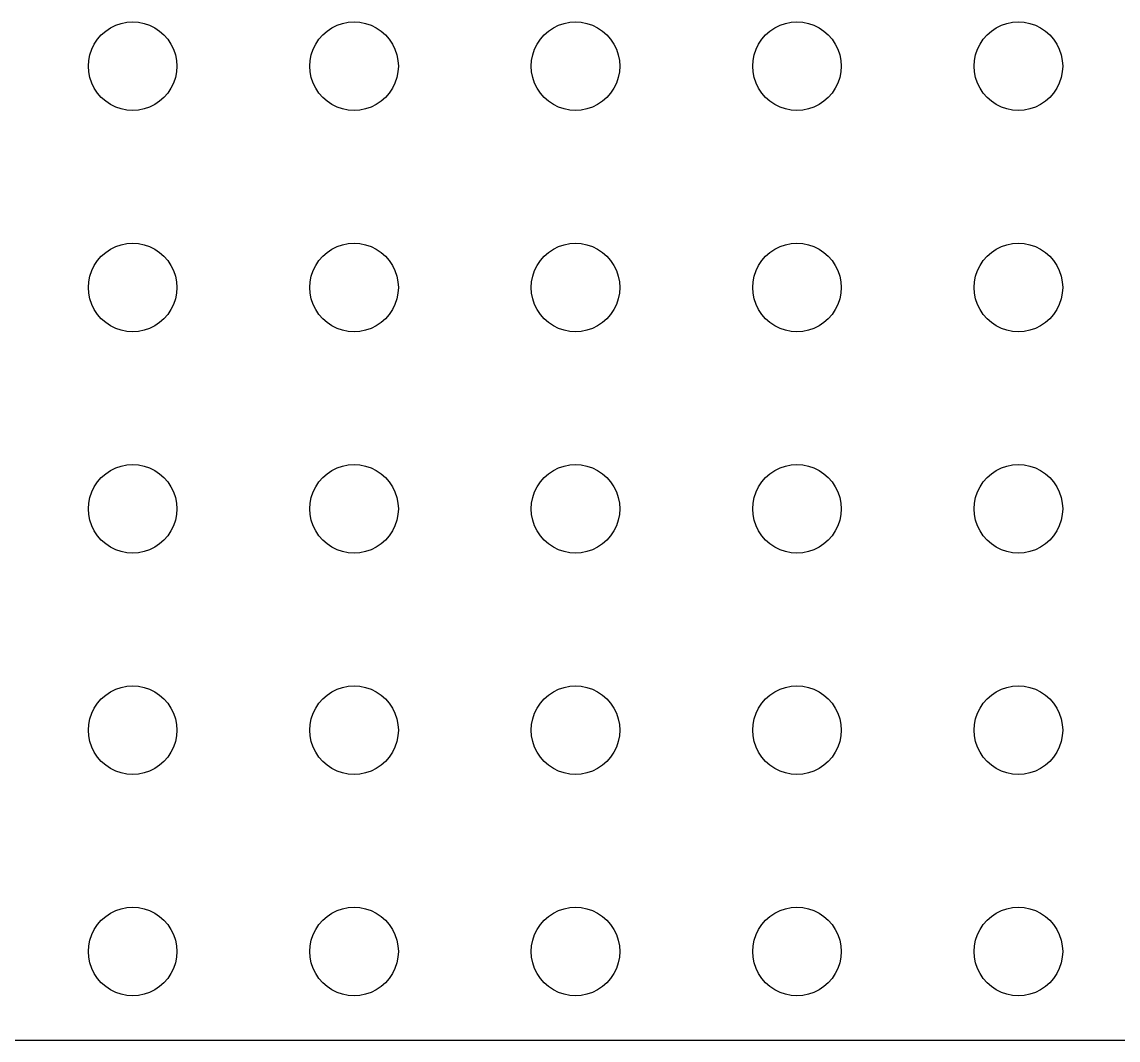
# Model space of a CAD drawing. Header units: metres. Extents: x -149 to 149, y -149 to 149.
# Drawn here: x 0 to 74.3, y -148.5 to -79.5 of the extents above; entities that cross this region are included whole.
import ezdxf

# ---------------------------------------------------------------- set-up
doc = ezdxf.new("R2010")
doc.units = ezdxf.units.M

msp = doc.modelspace()

# ---------------------------------------------------------------- linework, layer by layer
for p, q in [((5.37868, -80.3787), (5.67371, -80.1199)), ((5.67371, -80.1199), (6, -79.9019)), ((6, -79.9019), (6.35194, -79.7284)), ((6.35194, -79.7284), (6.72354, -79.6022)), ((6.72354, -79.6022), (7.10841, -79.5257)), ((7.10841, -79.5257), (7.5, -79.5)), ((7.5, -79.5), (7.89157, -79.5257)), ((7.89157, -79.5257), (8.27644, -79.6022)), ((8.27644, -79.6022), (8.64804, -79.7284)), ((8.64804, -79.7284), (9, -79.9019)), ((9, -79.9019), (9.32628, -80.1199)), ((9.32628, -80.1199), (9.62131, -80.3787)), ((20.3787, -80.3787), (20.6737, -80.1199)), ((20.6737, -80.1199), (21, -79.9019)), ((21, -79.9019), (21.3519, -79.7284)), ((21.3519, -79.7284), (21.7235, -79.6022)), ((21.7235, -79.6022), (22.1084, -79.5257)), ((22.1084, -79.5257), (22.5, -79.5)), ((22.5, -79.5), (22.8916, -79.5257)), ((22.8916, -79.5257), (23.2764, -79.6022)), ((23.2764, -79.6022), (23.648, -79.7284)), ((23.648, -79.7284), (24, -79.9019)), ((24, -79.9019), (24.3263, -80.1199)), ((24.3263, -80.1199), (24.6213, -80.3787)), ((35.3787, -80.3787), (35.6737, -80.1199)), ((35.6737, -80.1199), (36, -79.9019)), ((36, -79.9019), (36.3519, -79.7284)), ((36.3519, -79.7284), (36.7235, -79.6022)), ((36.7235, -79.6022), (37.1084, -79.5257)), ((37.1084, -79.5257), (37.5, -79.5)), ((37.5, -79.5), (37.8916, -79.5257)), ((37.8916, -79.5257), (38.2765, -79.6022)), ((38.2765, -79.6022), (38.648, -79.7284)), ((38.648, -79.7284), (39, -79.9019)), ((39, -79.9019), (39.3263, -80.1199)), ((39.3263, -80.1199), (39.6213, -80.3787)), ((50.3787, -80.3787), (50.6737, -80.1199)), ((50.6737, -80.1199), (51, -79.9019)), ((51, -79.9019), (51.3519, -79.7284)), ((51.3519, -79.7284), (51.7235, -79.6022)), ((51.7235, -79.6022), (52.1084, -79.5257)), ((52.1084, -79.5257), (52.5, -79.5)), ((52.5, -79.5), (52.8916, -79.5257)), ((52.8916, -79.5257), (53.2765, -79.6022)), ((53.2765, -79.6022), (53.648, -79.7284)), ((53.648, -79.7284), (54, -79.9019)), ((54, -79.9019), (54.3263, -80.1199)), ((54.3263, -80.1199), (54.6213, -80.3787)), ((65.3787, -80.3787), (65.6737, -80.1199)), ((65.6737, -80.1199), (66, -79.9019)), ((66, -79.9019), (66.3519, -79.7284)), ((66.3519, -79.7284), (66.7235, -79.6022)), ((66.7235, -79.6022), (67.1084, -79.5257)), ((67.1084, -79.5257), (67.5, -79.5)), ((67.5, -79.5), (67.8916, -79.5257)), ((67.8916, -79.5257), (68.2765, -79.6022)), ((68.2765, -79.6022), (68.648, -79.7284)), ((68.648, -79.7284), (69, -79.9019)), ((69, -79.9019), (69.3263, -80.1199)), ((69.3263, -80.1199), (69.6213, -80.3787)), ((4.90192, -81), (5.11993, -80.6737)), ((5.11993, -80.6737), (5.37868, -80.3787)), ((9.62131, -80.3787), (9.88005, -80.6737)), ((9.88005, -80.6737), (10.0981, -81)), ((19.9019, -81), (20.1199, -80.6737)), ((20.1199, -80.6737), (20.3787, -80.3787)), ((24.6213, -80.3787), (24.8801, -80.6737)), ((24.8801, -80.6737), (25.0981, -81)), ((34.9019, -81), (35.1199, -80.6737)), ((35.1199, -80.6737), (35.3787, -80.3787)), ((39.6213, -80.3787), (39.8801, -80.6737)), ((39.8801, -80.6737), (40.0981, -81)), ((49.9019, -81), (50.1199, -80.6737)), ((50.1199, -80.6737), (50.3787, -80.3787)), ((54.6213, -80.3787), (54.8801, -80.6737)), ((54.8801, -80.6737), (55.0981, -81)), ((64.9019, -81), (65.1199, -80.6737)), ((65.1199, -80.6737), (65.3787, -80.3787)), ((69.6213, -80.3787), (69.8801, -80.6737)), ((69.8801, -80.6737), (70.0981, -81)), ((4.60222, -81.7235), (4.72835, -81.3519)), ((4.72835, -81.3519), (4.90192, -81)), ((10.0981, -81), (10.2716, -81.3519)), ((10.2716, -81.3519), (10.3978, -81.7235)), ((19.6022, -81.7235), (19.7283, -81.3519)), ((19.7283, -81.3519), (19.9019, -81)), ((25.0981, -81), (25.2716, -81.3519)), ((25.2716, -81.3519), (25.3978, -81.7235)), ((34.6022, -81.7235), (34.7284, -81.3519)), ((34.7284, -81.3519), (34.9019, -81)), ((40.0981, -81), (40.2716, -81.3519)), ((40.2716, -81.3519), (40.3978, -81.7235)), ((49.6022, -81.7235), (49.7284, -81.3519)), ((49.7284, -81.3519), (49.9019, -81)), ((55.0981, -81), (55.2716, -81.3519)), ((55.2716, -81.3519), (55.3978, -81.7235)), ((64.6022, -81.7235), (64.7284, -81.3519)), ((64.7284, -81.3519), (64.9019, -81)), ((70.0981, -81), (70.2716, -81.3519)), ((70.2716, -81.3519), (70.3978, -81.7235)), ((4.5, -82.5), (4.52567, -82.1084)), ((4.52567, -82.1084), (4.60222, -81.7235)), ((10.3978, -81.7235), (10.4743, -82.1084)), ((10.4743, -82.1084), (10.5, -82.5)), ((19.5, -82.5), (19.5257, -82.1084)), ((19.5257, -82.1084), (19.6022, -81.7235)), ((25.3978, -81.7235), (25.4743, -82.1084)), ((25.4743, -82.1084), (25.5, -82.5)), ((34.5, -82.5), (34.5257, -82.1084)), ((34.5257, -82.1084), (34.6022, -81.7235)), ((40.3978, -81.7235), (40.4743, -82.1084)), ((40.4743, -82.1084), (40.5, -82.5)), ((49.5, -82.5), (49.5257, -82.1084)), ((49.5257, -82.1084), (49.6022, -81.7235)), ((55.3978, -81.7235), (55.4743, -82.1084)), ((55.4743, -82.1084), (55.5, -82.5)), ((64.5, -82.5), (64.5257, -82.1084)), ((64.5257, -82.1084), (64.6022, -81.7235)), ((70.3978, -81.7235), (70.4743, -82.1084)), ((70.4743, -82.1084), (70.5, -82.5)), ((4.52567, -82.8916), (4.5, -82.5)), ((4.60222, -83.2765), (4.52567, -82.8916)), ((10.4743, -82.8916), (10.3978, -83.2765)), ((10.5, -82.5), (10.4743, -82.8916)), ((19.5257, -82.8916), (19.5, -82.5)), ((19.6022, -83.2765), (19.5257, -82.8916)), ((25.4743, -82.8916), (25.3978, -83.2765)), ((25.5, -82.5), (25.4743, -82.8916)), ((34.5257, -82.8916), (34.5, -82.5)), ((34.6022, -83.2765), (34.5257, -82.8916)), ((40.4743, -82.8916), (40.3978, -83.2765)), ((40.5, -82.5), (40.4743, -82.8916)), ((49.5257, -82.8916), (49.5, -82.5)), ((49.6022, -83.2765), (49.5257, -82.8916)), ((55.4743, -82.8916), (55.3978, -83.2765)), ((55.5, -82.5), (55.4743, -82.8916)), ((64.5257, -82.8916), (64.5, -82.5)), ((64.6022, -83.2765), (64.5257, -82.8916)), ((70.4743, -82.8916), (70.3978, -83.2765)), ((70.5, -82.5), (70.4743, -82.8916)), ((4.72835, -83.648), (4.60222, -83.2765)), ((4.90192, -84), (4.72835, -83.648)), ((10.2716, -83.648), (10.0981, -84)), ((10.3978, -83.2765), (10.2716, -83.648)), ((19.7283, -83.648), (19.6022, -83.2765)), ((19.9019, -84), (19.7283, -83.648)), ((25.2716, -83.648), (25.0981, -84)), ((25.3978, -83.2765), (25.2716, -83.648)), ((34.7284, -83.648), (34.6022, -83.2765)), ((34.9019, -84), (34.7284, -83.648)), ((40.2716, -83.648), (40.0981, -84)), ((40.3978, -83.2765), (40.2716, -83.648)), ((49.7284, -83.648), (49.6022, -83.2765)), ((49.9019, -84), (49.7284, -83.648)), ((55.2716, -83.648), (55.0981, -84)), ((55.3978, -83.2765), (55.2716, -83.648)), ((64.7284, -83.648), (64.6022, -83.2765)), ((64.9019, -84), (64.7284, -83.648)), ((70.2716, -83.648), (70.0981, -84)), ((70.3978, -83.2765), (70.2716, -83.648)), ((5.11993, -84.3263), (4.90192, -84)), ((5.37868, -84.6213), (5.11993, -84.3263)), ((5.67371, -84.8801), (5.37868, -84.6213)), ((9.62131, -84.6213), (9.32628, -84.8801)), ((9.88005, -84.3263), (9.62131, -84.6213)), ((10.0981, -84), (9.88005, -84.3263)), ((20.1199, -84.3263), (19.9019, -84)), ((20.3787, -84.6213), (20.1199, -84.3263)), ((20.6737, -84.8801), (20.3787, -84.6213)), ((24.6213, -84.6213), (24.3263, -84.8801)), ((24.8801, -84.3263), (24.6213, -84.6213)), ((25.0981, -84), (24.8801, -84.3263)), ((35.1199, -84.3263), (34.9019, -84)), ((35.3787, -84.6213), (35.1199, -84.3263)), ((35.6737, -84.8801), (35.3787, -84.6213)), ((39.6213, -84.6213), (39.3263, -84.8801)), ((39.8801, -84.3263), (39.6213, -84.6213)), ((40.0981, -84), (39.8801, -84.3263)), ((50.1199, -84.3263), (49.9019, -84)), ((50.3787, -84.6213), (50.1199, -84.3263)), ((50.6737, -84.8801), (50.3787, -84.6213)), ((54.6213, -84.6213), (54.3263, -84.8801)), ((54.8801, -84.3263), (54.6213, -84.6213)), ((55.0981, -84), (54.8801, -84.3263)), ((65.1199, -84.3263), (64.9019, -84)), ((65.3787, -84.6213), (65.1199, -84.3263)), ((65.6737, -84.8801), (65.3787, -84.6213)), ((69.6213, -84.6213), (69.3263, -84.8801)), ((69.8801, -84.3263), (69.6213, -84.6213)), ((70.0981, -84), (69.8801, -84.3263)), ((6, -85.0981), (5.67371, -84.8801)), ((6.35194, -85.2716), (6, -85.0981)), ((6.72354, -85.3978), (6.35194, -85.2716)), ((8.64804, -85.2716), (8.27644, -85.3978)), ((9, -85.0981), (8.64804, -85.2716)), ((9.32628, -84.8801), (9, -85.0981)), ((21, -85.0981), (20.6737, -84.8801)), ((21.3519, -85.2716), (21, -85.0981)), ((21.7235, -85.3978), (21.3519, -85.2716)), ((23.648, -85.2716), (23.2764, -85.3978)), ((24, -85.0981), (23.648, -85.2716)), ((24.3263, -84.8801), (24, -85.0981)), ((36, -85.0981), (35.6737, -84.8801)), ((36.3519, -85.2716), (36, -85.0981)), ((36.7235, -85.3978), (36.3519, -85.2716)), ((38.648, -85.2716), (38.2765, -85.3978)), ((39, -85.0981), (38.648, -85.2716)), ((39.3263, -84.8801), (39, -85.0981)), ((51, -85.0981), (50.6737, -84.8801)), ((51.3519, -85.2716), (51, -85.0981)), ((51.7235, -85.3978), (51.3519, -85.2716)), ((53.648, -85.2716), (53.2765, -85.3978)), ((54, -85.0981), (53.648, -85.2716)), ((54.3263, -84.8801), (54, -85.0981)), ((66, -85.0981), (65.6737, -84.8801)), ((66.3519, -85.2716), (66, -85.0981)), ((66.7235, -85.3978), (66.3519, -85.2716)), ((68.648, -85.2716), (68.2765, -85.3978)), ((69, -85.0981), (68.648, -85.2716)), ((69.3263, -84.8801), (69, -85.0981)), ((7.10841, -85.4743), (6.72354, -85.3978)), ((7.5, -85.5), (7.10841, -85.4743)), ((7.89157, -85.4743), (7.5, -85.5)), ((8.27644, -85.3978), (7.89157, -85.4743)), ((22.1084, -85.4743), (21.7235, -85.3978)), ((22.5, -85.5), (22.1084, -85.4743)), ((22.8916, -85.4743), (22.5, -85.5)), ((23.2764, -85.3978), (22.8916, -85.4743)), ((37.1084, -85.4743), (36.7235, -85.3978)), ((37.5, -85.5), (37.1084, -85.4743)), ((37.8916, -85.4743), (37.5, -85.5)), ((38.2765, -85.3978), (37.8916, -85.4743)), ((52.1084, -85.4743), (51.7235, -85.3978)), ((52.5, -85.5), (52.1084, -85.4743)), ((52.8916, -85.4743), (52.5, -85.5)), ((53.2765, -85.3978), (52.8916, -85.4743)), ((67.1084, -85.4743), (66.7235, -85.3978)), ((67.5, -85.5), (67.1084, -85.4743)), ((67.8916, -85.4743), (67.5, -85.5)), ((68.2765, -85.3978), (67.8916, -85.4743)), ((5.67371, -95.1199), (6, -94.9019)), ((6, -94.9019), (6.35194, -94.7284)), ((6.35194, -94.7284), (6.72354, -94.6022)), ((6.72354, -94.6022), (7.10841, -94.5257)), ((7.10841, -94.5257), (7.5, -94.5)), ((7.5, -94.5), (7.89157, -94.5257)), ((7.89157, -94.5257), (8.27644, -94.6022)), ((8.27644, -94.6022), (8.64804, -94.7284)), ((8.64804, -94.7284), (9, -94.9019)), ((9, -94.9019), (9.32628, -95.1199)), ((20.6737, -95.1199), (21, -94.9019)), ((21, -94.9019), (21.3519, -94.7284)), ((21.3519, -94.7284), (21.7235, -94.6022)), ((21.7235, -94.6022), (22.1084, -94.5257)), ((22.1084, -94.5257), (22.5, -94.5)), ((22.5, -94.5), (22.8916, -94.5257)), ((22.8916, -94.5257), (23.2764, -94.6022)), ((23.2764, -94.6022), (23.648, -94.7284)), ((23.648, -94.7284), (24, -94.9019)), ((24, -94.9019), (24.3263, -95.1199)), ((35.6737, -95.1199), (36, -94.9019)), ((36, -94.9019), (36.3519, -94.7284)), ((36.3519, -94.7284), (36.7235, -94.6022)), ((36.7235, -94.6022), (37.1084, -94.5257)), ((37.1084, -94.5257), (37.5, -94.5)), ((37.5, -94.5), (37.8916, -94.5257)), ((37.8916, -94.5257), (38.2765, -94.6022)), ((38.2765, -94.6022), (38.648, -94.7284)), ((38.648, -94.7284), (39, -94.9019)), ((39, -94.9019), (39.3263, -95.1199)), ((50.6737, -95.1199), (51, -94.9019)), ((51, -94.9019), (51.3519, -94.7284)), ((51.3519, -94.7284), (51.7235, -94.6022)), ((51.7235, -94.6022), (52.1084, -94.5257)), ((52.1084, -94.5257), (52.5, -94.5)), ((52.5, -94.5), (52.8916, -94.5257)), ((52.8916, -94.5257), (53.2765, -94.6022)), ((53.2765, -94.6022), (53.648, -94.7284)), ((53.648, -94.7284), (54, -94.9019)), ((54, -94.9019), (54.3263, -95.1199)), ((65.6737, -95.1199), (66, -94.9019)), ((66, -94.9019), (66.3519, -94.7284)), ((66.3519, -94.7284), (66.7235, -94.6022)), ((66.7235, -94.6022), (67.1084, -94.5257)), ((67.1084, -94.5257), (67.5, -94.5)), ((67.5, -94.5), (67.8916, -94.5257)), ((67.8916, -94.5257), (68.2765, -94.6022)), ((68.2765, -94.6022), (68.648, -94.7284)), ((68.648, -94.7284), (69, -94.9019)), ((69, -94.9019), (69.3263, -95.1199)), ((4.90192, -96), (5.11993, -95.6737)), ((5.11993, -95.6737), (5.37868, -95.3787)), ((5.37868, -95.3787), (5.67371, -95.1199)), ((9.32628, -95.1199), (9.62131, -95.3787)), ((9.62131, -95.3787), (9.88005, -95.6737)), ((9.88005, -95.6737), (10.0981, -96)), ((19.9019, -96), (20.1199, -95.6737)), ((20.1199, -95.6737), (20.3787, -95.3787)), ((20.3787, -95.3787), (20.6737, -95.1199)), ((24.3263, -95.1199), (24.6213, -95.3787)), ((24.6213, -95.3787), (24.8801, -95.6737)), ((24.8801, -95.6737), (25.0981, -96)), ((34.9019, -96), (35.1199, -95.6737)), ((35.1199, -95.6737), (35.3787, -95.3787)), ((35.3787, -95.3787), (35.6737, -95.1199)), ((39.3263, -95.1199), (39.6213, -95.3787)), ((39.6213, -95.3787), (39.8801, -95.6737)), ((39.8801, -95.6737), (40.0981, -96)), ((49.9019, -96), (50.1199, -95.6737)), ((50.1199, -95.6737), (50.3787, -95.3787)), ((50.3787, -95.3787), (50.6737, -95.1199)), ((54.3263, -95.1199), (54.6213, -95.3787)), ((54.6213, -95.3787), (54.8801, -95.6737)), ((54.8801, -95.6737), (55.0981, -96)), ((64.9019, -96), (65.1199, -95.6737)), ((65.1199, -95.6737), (65.3787, -95.3787)), ((65.3787, -95.3787), (65.6737, -95.1199)), ((69.3263, -95.1199), (69.6213, -95.3787)), ((69.6213, -95.3787), (69.8801, -95.6737)), ((69.8801, -95.6737), (70.0981, -96)), ((4.60222, -96.7235), (4.72835, -96.3519)), ((4.72835, -96.3519), (4.90192, -96)), ((10.0981, -96), (10.2716, -96.3519)), ((10.2716, -96.3519), (10.3978, -96.7235)), ((19.6022, -96.7235), (19.7283, -96.3519)), ((19.7283, -96.3519), (19.9019, -96)), ((25.0981, -96), (25.2716, -96.3519)), ((25.2716, -96.3519), (25.3978, -96.7235)), ((34.6022, -96.7235), (34.7284, -96.3519)), ((34.7284, -96.3519), (34.9019, -96)), ((40.0981, -96), (40.2716, -96.3519)), ((40.2716, -96.3519), (40.3978, -96.7235)), ((49.6022, -96.7235), (49.7284, -96.3519)), ((49.7284, -96.3519), (49.9019, -96)), ((55.0981, -96), (55.2716, -96.3519)), ((55.2716, -96.3519), (55.3978, -96.7235)), ((64.6022, -96.7235), (64.7284, -96.3519)), ((64.7284, -96.3519), (64.9019, -96)), ((70.0981, -96), (70.2716, -96.3519)), ((70.2716, -96.3519), (70.3978, -96.7235)), ((4.5, -97.5), (4.52567, -97.1084)), ((4.52567, -97.1084), (4.60222, -96.7235)), ((10.3978, -96.7235), (10.4743, -97.1084)), ((10.4743, -97.1084), (10.5, -97.5)), ((19.5, -97.5), (19.5257, -97.1084)), ((19.5257, -97.1084), (19.6022, -96.7235)), ((25.3978, -96.7235), (25.4743, -97.1084)), ((25.4743, -97.1084), (25.5, -97.5)), ((34.5, -97.5), (34.5257, -97.1084)), ((34.5257, -97.1084), (34.6022, -96.7235)), ((40.3978, -96.7235), (40.4743, -97.1084)), ((40.4743, -97.1084), (40.5, -97.5)), ((49.5, -97.5), (49.5257, -97.1084)), ((49.5257, -97.1084), (49.6022, -96.7235)), ((55.3978, -96.7235), (55.4743, -97.1084)), ((55.4743, -97.1084), (55.5, -97.5)), ((64.5, -97.5), (64.5257, -97.1084)), ((64.5257, -97.1084), (64.6022, -96.7235)), ((70.3978, -96.7235), (70.4743, -97.1084)), ((70.4743, -97.1084), (70.5, -97.5)), ((4.52567, -97.8916), (4.5, -97.5)), ((4.60222, -98.2765), (4.52567, -97.8916)), ((10.4743, -97.8916), (10.3978, -98.2765)), ((10.5, -97.5), (10.4743, -97.8916)), ((19.5257, -97.8916), (19.5, -97.5)), ((19.6022, -98.2765), (19.5257, -97.8916)), ((25.4743, -97.8916), (25.3978, -98.2765)), ((25.5, -97.5), (25.4743, -97.8916)), ((34.5257, -97.8916), (34.5, -97.5)), ((34.6022, -98.2765), (34.5257, -97.8916)), ((40.4743, -97.8916), (40.3978, -98.2765)), ((40.5, -97.5), (40.4743, -97.8916)), ((49.5257, -97.8916), (49.5, -97.5)), ((49.6022, -98.2765), (49.5257, -97.8916)), ((55.4743, -97.8916), (55.3978, -98.2765)), ((55.5, -97.5), (55.4743, -97.8916)), ((64.5257, -97.8916), (64.5, -97.5)), ((64.6022, -98.2765), (64.5257, -97.8916)), ((70.4743, -97.8916), (70.3978, -98.2765)), ((70.5, -97.5), (70.4743, -97.8916)), ((4.72835, -98.648), (4.60222, -98.2765)), ((4.90192, -99), (4.72835, -98.648)), ((10.2716, -98.648), (10.0981, -99)), ((10.3978, -98.2765), (10.2716, -98.648)), ((19.7283, -98.648), (19.6022, -98.2765)), ((19.9019, -99), (19.7283, -98.648)), ((25.2716, -98.648), (25.0981, -99)), ((25.3978, -98.2765), (25.2716, -98.648)), ((34.7284, -98.648), (34.6022, -98.2765)), ((34.9019, -99), (34.7284, -98.648)), ((40.2716, -98.648), (40.0981, -99)), ((40.3978, -98.2765), (40.2716, -98.648)), ((49.7284, -98.648), (49.6022, -98.2765)), ((49.9019, -99), (49.7284, -98.648)), ((55.2716, -98.648), (55.0981, -99)), ((55.3978, -98.2765), (55.2716, -98.648)), ((64.7284, -98.648), (64.6022, -98.2765)), ((64.9019, -99), (64.7284, -98.648)), ((70.2716, -98.648), (70.0981, -99)), ((70.3978, -98.2765), (70.2716, -98.648)), ((5.11993, -99.3263), (4.90192, -99)), ((5.37868, -99.6213), (5.11993, -99.3263)), ((9.88005, -99.3263), (9.62131, -99.6213)), ((10.0981, -99), (9.88005, -99.3263)), ((20.1199, -99.3263), (19.9019, -99)), ((20.3787, -99.6213), (20.1199, -99.3263)), ((24.8801, -99.3263), (24.6213, -99.6213)), ((25.0981, -99), (24.8801, -99.3263)), ((35.1199, -99.3263), (34.9019, -99)), ((35.3787, -99.6213), (35.1199, -99.3263)), ((39.8801, -99.3263), (39.6213, -99.6213)), ((40.0981, -99), (39.8801, -99.3263)), ((50.1199, -99.3263), (49.9019, -99)), ((50.3787, -99.6213), (50.1199, -99.3263)), ((54.8801, -99.3263), (54.6213, -99.6213)), ((55.0981, -99), (54.8801, -99.3263)), ((65.1199, -99.3263), (64.9019, -99)), ((65.3787, -99.6213), (65.1199, -99.3263)), ((69.8801, -99.3263), (69.6213, -99.6213)), ((70.0981, -99), (69.8801, -99.3263)), ((5.67371, -99.8801), (5.37868, -99.6213)), ((6, -100.098), (5.67371, -99.8801)), ((6.35194, -100.272), (6, -100.098)), ((9, -100.098), (8.64804, -100.272)), ((9.32628, -99.8801), (9, -100.098)), ((9.62131, -99.6213), (9.32628, -99.8801)), ((20.6737, -99.8801), (20.3787, -99.6213)), ((21, -100.098), (20.6737, -99.8801)), ((21.3519, -100.272), (21, -100.098)), ((24, -100.098), (23.648, -100.272)), ((24.3263, -99.8801), (24, -100.098)), ((24.6213, -99.6213), (24.3263, -99.8801)), ((35.6737, -99.8801), (35.3787, -99.6213)), ((36, -100.098), (35.6737, -99.8801)), ((36.3519, -100.272), (36, -100.098)), ((39, -100.098), (38.648, -100.272)), ((39.3263, -99.8801), (39, -100.098)), ((39.6213, -99.6213), (39.3263, -99.8801)), ((50.6737, -99.8801), (50.3787, -99.6213)), ((51, -100.098), (50.6737, -99.8801)), ((51.3519, -100.272), (51, -100.098)), ((54, -100.098), (53.648, -100.272)), ((54.3263, -99.8801), (54, -100.098)), ((54.6213, -99.6213), (54.3263, -99.8801)), ((65.6737, -99.8801), (65.3787, -99.6213)), ((66, -100.098), (65.6737, -99.8801)), ((66.3519, -100.272), (66, -100.098)), ((69, -100.098), (68.648, -100.272)), ((69.3263, -99.8801), (69, -100.098)), ((69.6213, -99.6213), (69.3263, -99.8801)), ((6.72354, -100.398), (6.35194, -100.272)), ((7.10841, -100.474), (6.72354, -100.398)), ((7.5, -100.5), (7.10841, -100.474)), ((7.89157, -100.474), (7.5, -100.5)), ((8.27644, -100.398), (7.89157, -100.474)), ((8.64804, -100.272), (8.27644, -100.398)), ((21.7235, -100.398), (21.3519, -100.272)), ((22.1084, -100.474), (21.7235, -100.398)), ((22.5, -100.5), (22.1084, -100.474)), ((22.8916, -100.474), (22.5, -100.5)), ((23.2764, -100.398), (22.8916, -100.474)), ((23.648, -100.272), (23.2764, -100.398)), ((36.7235, -100.398), (36.3519, -100.272)), ((37.1084, -100.474), (36.7235, -100.398)), ((37.5, -100.5), (37.1084, -100.474)), ((37.8916, -100.474), (37.5, -100.5)), ((38.2765, -100.398), (37.8916, -100.474)), ((38.648, -100.272), (38.2765, -100.398)), ((51.7235, -100.398), (51.3519, -100.272)), ((52.1084, -100.474), (51.7235, -100.398)), ((52.5, -100.5), (52.1084, -100.474)), ((52.8916, -100.474), (52.5, -100.5)), ((53.2765, -100.398), (52.8916, -100.474)), ((53.648, -100.272), (53.2765, -100.398)), ((66.7235, -100.398), (66.3519, -100.272)), ((67.1084, -100.474), (66.7235, -100.398)), ((67.5, -100.5), (67.1084, -100.474)), ((67.8916, -100.474), (67.5, -100.5)), ((68.2765, -100.398), (67.8916, -100.474)), ((68.648, -100.272), (68.2765, -100.398)), ((6, -109.902), (6.35194, -109.728)), ((6.35194, -109.728), (6.72354, -109.602)), ((6.72354, -109.602), (7.10841, -109.526)), ((7.10841, -109.526), (7.5, -109.5)), ((7.5, -109.5), (7.89157, -109.526)), ((7.89157, -109.526), (8.27644, -109.602)), ((8.27644, -109.602), (8.64804, -109.728)), ((8.64804, -109.728), (9, -109.902)), ((21, -109.902), (21.3519, -109.728)), ((21.3519, -109.728), (21.7235, -109.602)), ((21.7235, -109.602), (22.1084, -109.526)), ((22.1084, -109.526), (22.5, -109.5)), ((22.5, -109.5), (22.8916, -109.526)), ((22.8916, -109.526), (23.2764, -109.602)), ((23.2764, -109.602), (23.648, -109.728)), ((23.648, -109.728), (24, -109.902)), ((36, -109.902), (36.3519, -109.728)), ((36.3519, -109.728), (36.7235, -109.602)), ((36.7235, -109.602), (37.1084, -109.526)), ((37.1084, -109.526), (37.5, -109.5)), ((37.5, -109.5), (37.8916, -109.526)), ((37.8916, -109.526), (38.2765, -109.602)), ((38.2765, -109.602), (38.648, -109.728)), ((38.648, -109.728), (39, -109.902)), ((51, -109.902), (51.3519, -109.728)), ((51.3519, -109.728), (51.7235, -109.602)), ((51.7235, -109.602), (52.1084, -109.526)), ((52.1084, -109.526), (52.5, -109.5)), ((52.5, -109.5), (52.8916, -109.526)), ((52.8916, -109.526), (53.2765, -109.602)), ((53.2765, -109.602), (53.648, -109.728)), ((53.648, -109.728), (54, -109.902)), ((66, -109.902), (66.3519, -109.728)), ((66.3519, -109.728), (66.7235, -109.602)), ((66.7235, -109.602), (67.1084, -109.526)), ((67.1084, -109.526), (67.5, -109.5)), ((67.5, -109.5), (67.8916, -109.526)), ((67.8916, -109.526), (68.2765, -109.602)), ((68.2765, -109.602), (68.648, -109.728)), ((68.648, -109.728), (69, -109.902)), ((5.11993, -110.674), (5.37868, -110.379)), ((5.37868, -110.379), (5.67371, -110.12)), ((5.67371, -110.12), (6, -109.902)), ((9, -109.902), (9.32628, -110.12)), ((9.32628, -110.12), (9.62131, -110.379)), ((9.62131, -110.379), (9.88005, -110.674)), ((20.1199, -110.674), (20.3787, -110.379)), ((20.3787, -110.379), (20.6737, -110.12)), ((20.6737, -110.12), (21, -109.902)), ((24, -109.902), (24.3263, -110.12)), ((24.3263, -110.12), (24.6213, -110.379)), ((24.6213, -110.379), (24.8801, -110.674)), ((35.1199, -110.674), (35.3787, -110.379)), ((35.3787, -110.379), (35.6737, -110.12)), ((35.6737, -110.12), (36, -109.902)), ((39, -109.902), (39.3263, -110.12)), ((39.3263, -110.12), (39.6213, -110.379)), ((39.6213, -110.379), (39.8801, -110.674)), ((50.1199, -110.674), (50.3787, -110.379)), ((50.3787, -110.379), (50.6737, -110.12)), ((50.6737, -110.12), (51, -109.902)), ((54, -109.902), (54.3263, -110.12)), ((54.3263, -110.12), (54.6213, -110.379)), ((54.6213, -110.379), (54.8801, -110.674)), ((65.1199, -110.674), (65.3787, -110.379)), ((65.3787, -110.379), (65.6737, -110.12)), ((65.6737, -110.12), (66, -109.902)), ((69, -109.902), (69.3263, -110.12)), ((69.3263, -110.12), (69.6213, -110.379)), ((69.6213, -110.379), (69.8801, -110.674)), ((4.60222, -111.724), (4.72835, -111.352)), ((4.72835, -111.352), (4.90192, -111)), ((4.90192, -111), (5.11993, -110.674)), ((9.88005, -110.674), (10.0981, -111)), ((10.0981, -111), (10.2716, -111.352)), ((10.2716, -111.352), (10.3978, -111.724)), ((19.6022, -111.724), (19.7283, -111.352)), ((19.7283, -111.352), (19.9019, -111)), ((19.9019, -111), (20.1199, -110.674)), ((24.8801, -110.674), (25.0981, -111)), ((25.0981, -111), (25.2716, -111.352)), ((25.2716, -111.352), (25.3978, -111.724)), ((34.6022, -111.724), (34.7284, -111.352)), ((34.7284, -111.352), (34.9019, -111)), ((34.9019, -111), (35.1199, -110.674)), ((39.8801, -110.674), (40.0981, -111)), ((40.0981, -111), (40.2716, -111.352)), ((40.2716, -111.352), (40.3978, -111.724)), ((49.6022, -111.724), (49.7284, -111.352)), ((49.7284, -111.352), (49.9019, -111)), ((49.9019, -111), (50.1199, -110.674)), ((54.8801, -110.674), (55.0981, -111)), ((55.0981, -111), (55.2716, -111.352)), ((55.2716, -111.352), (55.3978, -111.724)), ((64.6022, -111.724), (64.7284, -111.352)), ((64.7284, -111.352), (64.9019, -111)), ((64.9019, -111), (65.1199, -110.674)), ((69.8801, -110.674), (70.0981, -111)), ((70.0981, -111), (70.2716, -111.352)), ((70.2716, -111.352), (70.3978, -111.724)), ((4.5, -112.5), (4.52567, -112.108)), ((4.52567, -112.108), (4.60222, -111.724)), ((10.3978, -111.724), (10.4743, -112.108)), ((10.4743, -112.108), (10.5, -112.5)), ((19.5, -112.5), (19.5257, -112.108)), ((19.5257, -112.108), (19.6022, -111.724)), ((25.3978, -111.724), (25.4743, -112.108)), ((25.4743, -112.108), (25.5, -112.5)), ((34.5, -112.5), (34.5257, -112.108)), ((34.5257, -112.108), (34.6022, -111.724)), ((40.3978, -111.724), (40.4743, -112.108)), ((40.4743, -112.108), (40.5, -112.5)), ((49.5, -112.5), (49.5257, -112.108)), ((49.5257, -112.108), (49.6022, -111.724)), ((55.3978, -111.724), (55.4743, -112.108)), ((55.4743, -112.108), (55.5, -112.5)), ((64.5, -112.5), (64.5257, -112.108)), ((64.5257, -112.108), (64.6022, -111.724)), ((70.3978, -111.724), (70.4743, -112.108)), ((70.4743, -112.108), (70.5, -112.5)), ((4.52567, -112.892), (4.5, -112.5)), ((10.5, -112.5), (10.4743, -112.892)), ((19.5257, -112.892), (19.5, -112.5)), ((25.5, -112.5), (25.4743, -112.892)), ((34.5257, -112.892), (34.5, -112.5)), ((40.5, -112.5), (40.4743, -112.892)), ((49.5257, -112.892), (49.5, -112.5)), ((55.5, -112.5), (55.4743, -112.892)), ((64.5257, -112.892), (64.5, -112.5)), ((70.5, -112.5), (70.4743, -112.892)), ((4.60222, -113.276), (4.52567, -112.892)), ((4.72835, -113.648), (4.60222, -113.276)), ((10.3978, -113.276), (10.2716, -113.648)), ((10.4743, -112.892), (10.3978, -113.276)), ((19.6022, -113.276), (19.5257, -112.892)), ((19.7283, -113.648), (19.6022, -113.276)), ((25.3978, -113.276), (25.2716, -113.648)), ((25.4743, -112.892), (25.3978, -113.276)), ((34.6022, -113.276), (34.5257, -112.892)), ((34.7284, -113.648), (34.6022, -113.276)), ((40.3978, -113.276), (40.2716, -113.648)), ((40.4743, -112.892), (40.3978, -113.276)), ((49.6022, -113.276), (49.5257, -112.892)), ((49.7284, -113.648), (49.6022, -113.276)), ((55.3978, -113.276), (55.2716, -113.648)), ((55.4743, -112.892), (55.3978, -113.276)), ((64.6022, -113.276), (64.5257, -112.892)), ((64.7284, -113.648), (64.6022, -113.276)), ((70.3978, -113.276), (70.2716, -113.648)), ((70.4743, -112.892), (70.3978, -113.276)), ((4.90192, -114), (4.72835, -113.648)), ((5.11993, -114.326), (4.90192, -114)), ((5.37868, -114.621), (5.11993, -114.326)), ((9.88005, -114.326), (9.62131, -114.621)), ((10.0981, -114), (9.88005, -114.326)), ((10.2716, -113.648), (10.0981, -114)), ((19.9019, -114), (19.7283, -113.648)), ((20.1199, -114.326), (19.9019, -114)), ((20.3787, -114.621), (20.1199, -114.326)), ((24.8801, -114.326), (24.6213, -114.621)), ((25.0981, -114), (24.8801, -114.326)), ((25.2716, -113.648), (25.0981, -114)), ((34.9019, -114), (34.7284, -113.648)), ((35.1199, -114.326), (34.9019, -114)), ((35.3787, -114.621), (35.1199, -114.326)), ((39.8801, -114.326), (39.6213, -114.621)), ((40.0981, -114), (39.8801, -114.326)), ((40.2716, -113.648), (40.0981, -114)), ((49.9019, -114), (49.7284, -113.648)), ((50.1199, -114.326), (49.9019, -114)), ((50.3787, -114.621), (50.1199, -114.326)), ((54.8801, -114.326), (54.6213, -114.621)), ((55.0981, -114), (54.8801, -114.326)), ((55.2716, -113.648), (55.0981, -114)), ((64.9019, -114), (64.7284, -113.648)), ((65.1199, -114.326), (64.9019, -114)), ((65.3787, -114.621), (65.1199, -114.326)), ((69.8801, -114.326), (69.6213, -114.621)), ((70.0981, -114), (69.8801, -114.326)), ((70.2716, -113.648), (70.0981, -114)), ((5.67371, -114.88), (5.37868, -114.621)), ((6, -115.098), (5.67371, -114.88)), ((9.32628, -114.88), (9, -115.098)), ((9.62131, -114.621), (9.32628, -114.88)), ((20.6737, -114.88), (20.3787, -114.621)), ((21, -115.098), (20.6737, -114.88)), ((24.3263, -114.88), (24, -115.098)), ((24.6213, -114.621), (24.3263, -114.88)), ((35.6737, -114.88), (35.3787, -114.621)), ((36, -115.098), (35.6737, -114.88)), ((39.3263, -114.88), (39, -115.098)), ((39.6213, -114.621), (39.3263, -114.88)), ((50.6737, -114.88), (50.3787, -114.621)), ((51, -115.098), (50.6737, -114.88)), ((54.3263, -114.88), (54, -115.098)), ((54.6213, -114.621), (54.3263, -114.88)), ((65.6737, -114.88), (65.3787, -114.621)), ((66, -115.098), (65.6737, -114.88)), ((69.3263, -114.88), (69, -115.098)), ((69.6213, -114.621), (69.3263, -114.88)), ((6.35194, -115.272), (6, -115.098)), ((6.72354, -115.398), (6.35194, -115.272)), ((7.10841, -115.474), (6.72354, -115.398)), ((7.5, -115.5), (7.10841, -115.474)), ((7.89157, -115.474), (7.5, -115.5)), ((8.27644, -115.398), (7.89157, -115.474)), ((8.64804, -115.272), (8.27644, -115.398)), ((9, -115.098), (8.64804, -115.272)), ((21.3519, -115.272), (21, -115.098)), ((21.7235, -115.398), (21.3519, -115.272)), ((22.1084, -115.474), (21.7235, -115.398)), ((22.5, -115.5), (22.1084, -115.474)), ((22.8916, -115.474), (22.5, -115.5)), ((23.2764, -115.398), (22.8916, -115.474)), ((23.648, -115.272), (23.2764, -115.398)), ((24, -115.098), (23.648, -115.272)), ((36.3519, -115.272), (36, -115.098)), ((36.7235, -115.398), (36.3519, -115.272)), ((37.1084, -115.474), (36.7235, -115.398)), ((37.5, -115.5), (37.1084, -115.474)), ((37.8916, -115.474), (37.5, -115.5)), ((38.2765, -115.398), (37.8916, -115.474)), ((38.648, -115.272), (38.2765, -115.398)), ((39, -115.098), (38.648, -115.272)), ((51.3519, -115.272), (51, -115.098)), ((51.7235, -115.398), (51.3519, -115.272)), ((52.1084, -115.474), (51.7235, -115.398)), ((52.5, -115.5), (52.1084, -115.474)), ((52.8916, -115.474), (52.5, -115.5)), ((53.2765, -115.398), (52.8916, -115.474)), ((53.648, -115.272), (53.2765, -115.398)), ((54, -115.098), (53.648, -115.272)), ((66.3519, -115.272), (66, -115.098)), ((66.7235, -115.398), (66.3519, -115.272)), ((67.1084, -115.474), (66.7235, -115.398)), ((67.5, -115.5), (67.1084, -115.474)), ((67.8916, -115.474), (67.5, -115.5)), ((68.2765, -115.398), (67.8916, -115.474)), ((68.648, -115.272), (68.2765, -115.398)), ((69, -115.098), (68.648, -115.272)), ((6, -124.902), (6.35194, -124.728)), ((6.35194, -124.728), (6.72354, -124.602)), ((6.72354, -124.602), (7.10841, -124.526)), ((7.10841, -124.526), (7.5, -124.5)), ((7.5, -124.5), (7.89157, -124.526)), ((7.89157, -124.526), (8.27644, -124.602)), ((8.27644, -124.602), (8.64804, -124.728)), ((8.64804, -124.728), (9, -124.902)), ((21, -124.902), (21.3519, -124.728)), ((21.3519, -124.728), (21.7235, -124.602)), ((21.7235, -124.602), (22.1084, -124.526)), ((22.1084, -124.526), (22.5, -124.5)), ((22.5, -124.5), (22.8916, -124.526)), ((22.8916, -124.526), (23.2764, -124.602)), ((23.2764, -124.602), (23.648, -124.728)), ((23.648, -124.728), (24, -124.902)), ((36, -124.902), (36.3519, -124.728)), ((36.3519, -124.728), (36.7235, -124.602)), ((36.7235, -124.602), (37.1084, -124.526)), ((37.1084, -124.526), (37.5, -124.5)), ((37.5, -124.5), (37.8916, -124.526)), ((37.8916, -124.526), (38.2765, -124.602)), ((38.2765, -124.602), (38.648, -124.728)), ((38.648, -124.728), (39, -124.902)), ((51, -124.902), (51.3519, -124.728)), ((51.3519, -124.728), (51.7235, -124.602)), ((51.7235, -124.602), (52.1084, -124.526)), ((52.1084, -124.526), (52.5, -124.5)), ((52.5, -124.5), (52.8916, -124.526)), ((52.8916, -124.526), (53.2765, -124.602)), ((53.2765, -124.602), (53.648, -124.728)), ((53.648, -124.728), (54, -124.902)), ((66, -124.902), (66.3519, -124.728)), ((66.3519, -124.728), (66.7235, -124.602)), ((66.7235, -124.602), (67.1084, -124.526)), ((67.1084, -124.526), (67.5, -124.5)), ((67.5, -124.5), (67.8916, -124.526)), ((67.8916, -124.526), (68.2765, -124.602)), ((68.2765, -124.602), (68.648, -124.728)), ((68.648, -124.728), (69, -124.902)), ((5.11993, -125.674), (5.37868, -125.379)), ((5.37868, -125.379), (5.67371, -125.12)), ((5.67371, -125.12), (6, -124.902)), ((9, -124.902), (9.32628, -125.12)), ((9.32628, -125.12), (9.62131, -125.379)), ((9.62131, -125.379), (9.88005, -125.674)), ((20.1199, -125.674), (20.3787, -125.379)), ((20.3787, -125.379), (20.6737, -125.12)), ((20.6737, -125.12), (21, -124.902)), ((24, -124.902), (24.3263, -125.12)), ((24.3263, -125.12), (24.6213, -125.379)), ((24.6213, -125.379), (24.8801, -125.674)), ((35.1199, -125.674), (35.3787, -125.379)), ((35.3787, -125.379), (35.6737, -125.12)), ((35.6737, -125.12), (36, -124.902)), ((39, -124.902), (39.3263, -125.12)), ((39.3263, -125.12), (39.6213, -125.379)), ((39.6213, -125.379), (39.8801, -125.674)), ((50.1199, -125.674), (50.3787, -125.379)), ((50.3787, -125.379), (50.6737, -125.12)), ((50.6737, -125.12), (51, -124.902)), ((54, -124.902), (54.3263, -125.12)), ((54.3263, -125.12), (54.6213, -125.379)), ((54.6213, -125.379), (54.8801, -125.674)), ((65.1199, -125.674), (65.3787, -125.379)), ((65.3787, -125.379), (65.6737, -125.12)), ((65.6737, -125.12), (66, -124.902)), ((69, -124.902), (69.3263, -125.12)), ((69.3263, -125.12), (69.6213, -125.379)), ((69.6213, -125.379), (69.8801, -125.674)), ((4.72835, -126.352), (4.90192, -126)), ((4.90192, -126), (5.11993, -125.674)), ((9.88005, -125.674), (10.0981, -126)), ((10.0981, -126), (10.2716, -126.352)), ((19.7283, -126.352), (19.9019, -126)), ((19.9019, -126), (20.1199, -125.674)), ((24.8801, -125.674), (25.0981, -126)), ((25.0981, -126), (25.2716, -126.352)), ((34.7284, -126.352), (34.9019, -126)), ((34.9019, -126), (35.1199, -125.674)), ((39.8801, -125.674), (40.0981, -126)), ((40.0981, -126), (40.2716, -126.352)), ((49.7284, -126.352), (49.9019, -126)), ((49.9019, -126), (50.1199, -125.674)), ((54.8801, -125.674), (55.0981, -126)), ((55.0981, -126), (55.2716, -126.352)), ((64.7284, -126.352), (64.9019, -126)), ((64.9019, -126), (65.1199, -125.674)), ((69.8801, -125.674), (70.0981, -126)), ((70.0981, -126), (70.2716, -126.352)), ((4.52567, -127.108), (4.60222, -126.724)), ((4.60222, -126.724), (4.72835, -126.352)), ((10.2716, -126.352), (10.3978, -126.724)), ((10.3978, -126.724), (10.4743, -127.108)), ((19.5257, -127.108), (19.6022, -126.724)), ((19.6022, -126.724), (19.7283, -126.352)), ((25.2716, -126.352), (25.3978, -126.724)), ((25.3978, -126.724), (25.4743, -127.108)), ((34.5257, -127.108), (34.6022, -126.724)), ((34.6022, -126.724), (34.7284, -126.352)), ((40.2716, -126.352), (40.3978, -126.724)), ((40.3978, -126.724), (40.4743, -127.108)), ((49.5257, -127.108), (49.6022, -126.724)), ((49.6022, -126.724), (49.7284, -126.352)), ((55.2716, -126.352), (55.3978, -126.724)), ((55.3978, -126.724), (55.4743, -127.108)), ((64.5257, -127.108), (64.6022, -126.724)), ((64.6022, -126.724), (64.7284, -126.352)), ((70.2716, -126.352), (70.3978, -126.724)), ((70.3978, -126.724), (70.4743, -127.108)), ((4.5, -127.5), (4.52567, -127.108)), ((4.52567, -127.892), (4.5, -127.5)), ((10.4743, -127.108), (10.5, -127.5)), ((10.5, -127.5), (10.4743, -127.892)), ((19.5, -127.5), (19.5257, -127.108)), ((19.5257, -127.892), (19.5, -127.5)), ((25.4743, -127.108), (25.5, -127.5)), ((25.5, -127.5), (25.4743, -127.892)), ((34.5, -127.5), (34.5257, -127.108)), ((34.5257, -127.892), (34.5, -127.5)), ((40.4743, -127.108), (40.5, -127.5)), ((40.5, -127.5), (40.4743, -127.892)), ((49.5, -127.5), (49.5257, -127.108)), ((49.5257, -127.892), (49.5, -127.5)), ((55.4743, -127.108), (55.5, -127.5)), ((55.5, -127.5), (55.4743, -127.892)), ((64.5, -127.5), (64.5257, -127.108)), ((64.5257, -127.892), (64.5, -127.5)), ((70.4743, -127.108), (70.5, -127.5)), ((70.5, -127.5), (70.4743, -127.892)), ((4.60222, -128.276), (4.52567, -127.892)), ((4.72835, -128.648), (4.60222, -128.276)), ((10.3978, -128.276), (10.2716, -128.648)), ((10.4743, -127.892), (10.3978, -128.276)), ((19.6022, -128.276), (19.5257, -127.892)), ((19.7283, -128.648), (19.6022, -128.276)), ((25.3978, -128.276), (25.2716, -128.648)), ((25.4743, -127.892), (25.3978, -128.276)), ((34.6022, -128.276), (34.5257, -127.892)), ((34.7284, -128.648), (34.6022, -128.276)), ((40.3978, -128.276), (40.2716, -128.648)), ((40.4743, -127.892), (40.3978, -128.276)), ((49.6022, -128.276), (49.5257, -127.892)), ((49.7284, -128.648), (49.6022, -128.276)), ((55.3978, -128.276), (55.2716, -128.648)), ((55.4743, -127.892), (55.3978, -128.276)), ((64.6022, -128.276), (64.5257, -127.892)), ((64.7284, -128.648), (64.6022, -128.276)), ((70.3978, -128.276), (70.2716, -128.648)), ((70.4743, -127.892), (70.3978, -128.276)), ((4.90192, -129), (4.72835, -128.648)), ((5.11993, -129.326), (4.90192, -129)), ((10.0981, -129), (9.88005, -129.326)), ((10.2716, -128.648), (10.0981, -129)), ((19.9019, -129), (19.7283, -128.648)), ((20.1199, -129.326), (19.9019, -129)), ((25.0981, -129), (24.8801, -129.326)), ((25.2716, -128.648), (25.0981, -129)), ((34.9019, -129), (34.7284, -128.648)), ((35.1199, -129.326), (34.9019, -129)), ((40.0981, -129), (39.8801, -129.326)), ((40.2716, -128.648), (40.0981, -129)), ((49.9019, -129), (49.7284, -128.648)), ((50.1199, -129.326), (49.9019, -129)), ((55.0981, -129), (54.8801, -129.326)), ((55.2716, -128.648), (55.0981, -129)), ((64.9019, -129), (64.7284, -128.648)), ((65.1199, -129.326), (64.9019, -129)), ((70.0981, -129), (69.8801, -129.326)), ((70.2716, -128.648), (70.0981, -129)), ((5.37868, -129.621), (5.11993, -129.326)), ((5.67371, -129.88), (5.37868, -129.621)), ((6, -130.098), (5.67371, -129.88)), ((9.32628, -129.88), (9, -130.098)), ((9.62131, -129.621), (9.32628, -129.88)), ((9.88005, -129.326), (9.62131, -129.621)), ((20.3787, -129.621), (20.1199, -129.326)), ((20.6737, -129.88), (20.3787, -129.621)), ((21, -130.098), (20.6737, -129.88)), ((24.3263, -129.88), (24, -130.098)), ((24.6213, -129.621), (24.3263, -129.88)), ((24.8801, -129.326), (24.6213, -129.621)), ((35.3787, -129.621), (35.1199, -129.326)), ((35.6737, -129.88), (35.3787, -129.621)), ((36, -130.098), (35.6737, -129.88)), ((39.3263, -129.88), (39, -130.098)), ((39.6213, -129.621), (39.3263, -129.88)), ((39.8801, -129.326), (39.6213, -129.621)), ((50.3787, -129.621), (50.1199, -129.326)), ((50.6737, -129.88), (50.3787, -129.621)), ((51, -130.098), (50.6737, -129.88)), ((54.3263, -129.88), (54, -130.098)), ((54.6213, -129.621), (54.3263, -129.88)), ((54.8801, -129.326), (54.6213, -129.621)), ((65.3787, -129.621), (65.1199, -129.326)), ((65.6737, -129.88), (65.3787, -129.621)), ((66, -130.098), (65.6737, -129.88)), ((69.3263, -129.88), (69, -130.098)), ((69.6213, -129.621), (69.3263, -129.88)), ((69.8801, -129.326), (69.6213, -129.621)), ((6.35194, -130.272), (6, -130.098)), ((6.72354, -130.398), (6.35194, -130.272)), ((7.10841, -130.474), (6.72354, -130.398)), ((7.5, -130.5), (7.10841, -130.474)), ((7.89157, -130.474), (7.5, -130.5)), ((8.27644, -130.398), (7.89157, -130.474)), ((8.64804, -130.272), (8.27644, -130.398)), ((9, -130.098), (8.64804, -130.272)), ((21.3519, -130.272), (21, -130.098)), ((21.7235, -130.398), (21.3519, -130.272)), ((22.1084, -130.474), (21.7235, -130.398)), ((22.5, -130.5), (22.1084, -130.474)), ((22.8916, -130.474), (22.5, -130.5)), ((23.2764, -130.398), (22.8916, -130.474)), ((23.648, -130.272), (23.2764, -130.398)), ((24, -130.098), (23.648, -130.272)), ((36.3519, -130.272), (36, -130.098)), ((36.7235, -130.398), (36.3519, -130.272)), ((37.1084, -130.474), (36.7235, -130.398)), ((37.5, -130.5), (37.1084, -130.474)), ((37.8916, -130.474), (37.5, -130.5)), ((38.2765, -130.398), (37.8916, -130.474)), ((38.648, -130.272), (38.2765, -130.398)), ((39, -130.098), (38.648, -130.272)), ((51.3519, -130.272), (51, -130.098)), ((51.7235, -130.398), (51.3519, -130.272)), ((52.1084, -130.474), (51.7235, -130.398)), ((52.5, -130.5), (52.1084, -130.474)), ((52.8916, -130.474), (52.5, -130.5)), ((53.2765, -130.398), (52.8916, -130.474)), ((53.648, -130.272), (53.2765, -130.398)), ((54, -130.098), (53.648, -130.272)), ((66.3519, -130.272), (66, -130.098)), ((66.7235, -130.398), (66.3519, -130.272)), ((67.1084, -130.474), (66.7235, -130.398)), ((67.5, -130.5), (67.1084, -130.474)), ((67.8916, -130.474), (67.5, -130.5)), ((68.2765, -130.398), (67.8916, -130.474)), ((68.648, -130.272), (68.2765, -130.398)), ((69, -130.098), (68.648, -130.272)), ((6.72354, -139.602), (7.10841, -139.526)), ((7.10841, -139.526), (7.5, -139.5)), ((7.5, -139.5), (7.89157, -139.526)), ((7.89157, -139.526), (8.27644, -139.602)), ((21.7235, -139.602), (22.1084, -139.526)), ((22.1084, -139.526), (22.5, -139.5)), ((22.5, -139.5), (22.8916, -139.526)), ((22.8916, -139.526), (23.2764, -139.602)), ((36.7235, -139.602), (37.1084, -139.526)), ((37.1084, -139.526), (37.5, -139.5)), ((37.5, -139.5), (37.8916, -139.526)), ((37.8916, -139.526), (38.2765, -139.602)), ((51.7235, -139.602), (52.1084, -139.526)), ((52.1084, -139.526), (52.5, -139.5)), ((52.5, -139.5), (52.8916, -139.526)), ((52.8916, -139.526), (53.2765, -139.602)), ((66.7235, -139.602), (67.1084, -139.526)), ((67.1084, -139.526), (67.5, -139.5)), ((67.5, -139.5), (67.8916, -139.526)), ((67.8916, -139.526), (68.2765, -139.602)), ((5.37868, -140.379), (5.67371, -140.12)), ((5.67371, -140.12), (6, -139.902)), ((6, -139.902), (6.35194, -139.728)), ((6.35194, -139.728), (6.72354, -139.602)), ((8.27644, -139.602), (8.64804, -139.728)), ((8.64804, -139.728), (9, -139.902)), ((9, -139.902), (9.32628, -140.12)), ((9.32628, -140.12), (9.62131, -140.379)), ((20.3787, -140.379), (20.6737, -140.12)), ((20.6737, -140.12), (21, -139.902)), ((21, -139.902), (21.3519, -139.728)), ((21.3519, -139.728), (21.7235, -139.602)), ((23.2764, -139.602), (23.648, -139.728)), ((23.648, -139.728), (24, -139.902)), ((24, -139.902), (24.3263, -140.12)), ((24.3263, -140.12), (24.6213, -140.379)), ((35.3787, -140.379), (35.6737, -140.12)), ((35.6737, -140.12), (36, -139.902)), ((36, -139.902), (36.3519, -139.728)), ((36.3519, -139.728), (36.7235, -139.602)), ((38.2765, -139.602), (38.648, -139.728)), ((38.648, -139.728), (39, -139.902)), ((39, -139.902), (39.3263, -140.12)), ((39.3263, -140.12), (39.6213, -140.379)), ((50.3787, -140.379), (50.6737, -140.12)), ((50.6737, -140.12), (51, -139.902)), ((51, -139.902), (51.3519, -139.728)), ((51.3519, -139.728), (51.7235, -139.602)), ((53.2765, -139.602), (53.648, -139.728)), ((53.648, -139.728), (54, -139.902)), ((54, -139.902), (54.3263, -140.12)), ((54.3263, -140.12), (54.6213, -140.379)), ((65.3787, -140.379), (65.6737, -140.12)), ((65.6737, -140.12), (66, -139.902)), ((66, -139.902), (66.3519, -139.728)), ((66.3519, -139.728), (66.7235, -139.602)), ((68.2765, -139.602), (68.648, -139.728)), ((68.648, -139.728), (69, -139.902)), ((69, -139.902), (69.3263, -140.12)), ((69.3263, -140.12), (69.6213, -140.379)), ((4.72835, -141.352), (4.90192, -141)), ((4.90192, -141), (5.11993, -140.674)), ((5.11993, -140.674), (5.37868, -140.379)), ((9.62131, -140.379), (9.88005, -140.674)), ((9.88005, -140.674), (10.0981, -141)), ((10.0981, -141), (10.2716, -141.352)), ((19.7283, -141.352), (19.9019, -141)), ((19.9019, -141), (20.1199, -140.674)), ((20.1199, -140.674), (20.3787, -140.379)), ((24.6213, -140.379), (24.8801, -140.674)), ((24.8801, -140.674), (25.0981, -141)), ((25.0981, -141), (25.2716, -141.352)), ((34.7284, -141.352), (34.9019, -141)), ((34.9019, -141), (35.1199, -140.674)), ((35.1199, -140.674), (35.3787, -140.379)), ((39.6213, -140.379), (39.8801, -140.674)), ((39.8801, -140.674), (40.0981, -141)), ((40.0981, -141), (40.2716, -141.352)), ((49.7284, -141.352), (49.9019, -141)), ((49.9019, -141), (50.1199, -140.674)), ((50.1199, -140.674), (50.3787, -140.379)), ((54.6213, -140.379), (54.8801, -140.674)), ((54.8801, -140.674), (55.0981, -141)), ((55.0981, -141), (55.2716, -141.352)), ((64.7284, -141.352), (64.9019, -141)), ((64.9019, -141), (65.1199, -140.674)), ((65.1199, -140.674), (65.3787, -140.379)), ((69.6213, -140.379), (69.8801, -140.674)), ((69.8801, -140.674), (70.0981, -141)), ((70.0981, -141), (70.2716, -141.352)), ((4.52567, -142.108), (4.60222, -141.724)), ((4.60222, -141.724), (4.72835, -141.352)), ((10.2716, -141.352), (10.3978, -141.724)), ((10.3978, -141.724), (10.4743, -142.108)), ((19.5257, -142.108), (19.6022, -141.724)), ((19.6022, -141.724), (19.7283, -141.352)), ((25.2716, -141.352), (25.3978, -141.724)), ((25.3978, -141.724), (25.4743, -142.108)), ((34.5257, -142.108), (34.6022, -141.724)), ((34.6022, -141.724), (34.7284, -141.352)), ((40.2716, -141.352), (40.3978, -141.724)), ((40.3978, -141.724), (40.4743, -142.108)), ((49.5257, -142.108), (49.6022, -141.724)), ((49.6022, -141.724), (49.7284, -141.352)), ((55.2716, -141.352), (55.3978, -141.724)), ((55.3978, -141.724), (55.4743, -142.108)), ((64.5257, -142.108), (64.6022, -141.724)), ((64.6022, -141.724), (64.7284, -141.352)), ((70.2716, -141.352), (70.3978, -141.724)), ((70.3978, -141.724), (70.4743, -142.108)), ((4.5, -142.5), (4.52567, -142.108)), ((4.52567, -142.892), (4.5, -142.5)), ((10.4743, -142.108), (10.5, -142.5)), ((10.5, -142.5), (10.4743, -142.892)), ((19.5, -142.5), (19.5257, -142.108)), ((19.5257, -142.892), (19.5, -142.5)), ((25.4743, -142.108), (25.5, -142.5)), ((25.5, -142.5), (25.4743, -142.892)), ((34.5, -142.5), (34.5257, -142.108)), ((34.5257, -142.892), (34.5, -142.5)), ((40.4743, -142.108), (40.5, -142.5)), ((40.5, -142.5), (40.4743, -142.892)), ((49.5, -142.5), (49.5257, -142.108)), ((49.5257, -142.892), (49.5, -142.5)), ((55.4743, -142.108), (55.5, -142.5)), ((55.5, -142.5), (55.4743, -142.892)), ((64.5, -142.5), (64.5257, -142.108)), ((64.5257, -142.892), (64.5, -142.5)), ((70.4743, -142.108), (70.5, -142.5)), ((70.5, -142.5), (70.4743, -142.892)), ((4.60222, -143.276), (4.52567, -142.892)), ((4.72835, -143.648), (4.60222, -143.276)), ((10.3978, -143.276), (10.2716, -143.648)), ((10.4743, -142.892), (10.3978, -143.276)), ((19.6022, -143.276), (19.5257, -142.892)), ((19.7283, -143.648), (19.6022, -143.276)), ((25.3978, -143.276), (25.2716, -143.648)), ((25.4743, -142.892), (25.3978, -143.276)), ((34.6022, -143.276), (34.5257, -142.892)), ((34.7284, -143.648), (34.6022, -143.276)), ((40.3978, -143.276), (40.2716, -143.648)), ((40.4743, -142.892), (40.3978, -143.276)), ((49.6022, -143.276), (49.5257, -142.892)), ((49.7284, -143.648), (49.6022, -143.276)), ((55.3978, -143.276), (55.2716, -143.648)), ((55.4743, -142.892), (55.3978, -143.276)), ((64.6022, -143.276), (64.5257, -142.892)), ((64.7284, -143.648), (64.6022, -143.276)), ((70.3978, -143.276), (70.2716, -143.648)), ((70.4743, -142.892), (70.3978, -143.276)), ((4.90192, -144), (4.72835, -143.648)), ((5.11993, -144.326), (4.90192, -144)), ((10.0981, -144), (9.88005, -144.326)), ((10.2716, -143.648), (10.0981, -144)), ((19.9019, -144), (19.7283, -143.648)), ((20.1199, -144.326), (19.9019, -144)), ((25.0981, -144), (24.8801, -144.326)), ((25.2716, -143.648), (25.0981, -144)), ((34.9019, -144), (34.7284, -143.648)), ((35.1199, -144.326), (34.9019, -144)), ((40.0981, -144), (39.8801, -144.326)), ((40.2716, -143.648), (40.0981, -144)), ((49.9019, -144), (49.7284, -143.648)), ((50.1199, -144.326), (49.9019, -144)), ((55.0981, -144), (54.8801, -144.326)), ((55.2716, -143.648), (55.0981, -144)), ((64.9019, -144), (64.7284, -143.648)), ((65.1199, -144.326), (64.9019, -144)), ((70.0981, -144), (69.8801, -144.326)), ((70.2716, -143.648), (70.0981, -144)), ((5.37868, -144.621), (5.11993, -144.326)), ((5.67371, -144.88), (5.37868, -144.621)), ((9.62131, -144.621), (9.32628, -144.88)), ((9.88005, -144.326), (9.62131, -144.621)), ((20.3787, -144.621), (20.1199, -144.326)), ((20.6737, -144.88), (20.3787, -144.621)), ((24.6213, -144.621), (24.3263, -144.88)), ((24.8801, -144.326), (24.6213, -144.621)), ((35.3787, -144.621), (35.1199, -144.326)), ((35.6737, -144.88), (35.3787, -144.621)), ((39.6213, -144.621), (39.3263, -144.88)), ((39.8801, -144.326), (39.6213, -144.621)), ((50.3787, -144.621), (50.1199, -144.326)), ((50.6737, -144.88), (50.3787, -144.621)), ((54.6213, -144.621), (54.3263, -144.88)), ((54.8801, -144.326), (54.6213, -144.621)), ((65.3787, -144.621), (65.1199, -144.326)), ((65.6737, -144.88), (65.3787, -144.621)), ((69.6213, -144.621), (69.3263, -144.88)), ((69.8801, -144.326), (69.6213, -144.621)), ((6, -145.098), (5.67371, -144.88)), ((6.35194, -145.272), (6, -145.098)), ((6.72354, -145.398), (6.35194, -145.272)), ((7.10841, -145.474), (6.72354, -145.398)), ((7.5, -145.5), (7.10841, -145.474)), ((7.89157, -145.474), (7.5, -145.5)), ((8.27644, -145.398), (7.89157, -145.474)), ((8.64804, -145.272), (8.27644, -145.398)), ((9, -145.098), (8.64804, -145.272)), ((9.32628, -144.88), (9, -145.098)), ((21, -145.098), (20.6737, -144.88)), ((21.3519, -145.272), (21, -145.098)), ((21.7235, -145.398), (21.3519, -145.272)), ((22.1084, -145.474), (21.7235, -145.398)), ((22.5, -145.5), (22.1084, -145.474)), ((22.8916, -145.474), (22.5, -145.5)), ((23.2764, -145.398), (22.8916, -145.474)), ((23.648, -145.272), (23.2764, -145.398)), ((24, -145.098), (23.648, -145.272)), ((24.3263, -144.88), (24, -145.098)), ((36, -145.098), (35.6737, -144.88)), ((36.3519, -145.272), (36, -145.098)), ((36.7235, -145.398), (36.3519, -145.272)), ((37.1084, -145.474), (36.7235, -145.398)), ((37.5, -145.5), (37.1084, -145.474)), ((37.8916, -145.474), (37.5, -145.5)), ((38.2765, -145.398), (37.8916, -145.474)), ((38.648, -145.272), (38.2765, -145.398)), ((39, -145.098), (38.648, -145.272)), ((39.3263, -144.88), (39, -145.098)), ((51, -145.098), (50.6737, -144.88)), ((51.3519, -145.272), (51, -145.098)), ((51.7235, -145.398), (51.3519, -145.272)), ((52.1084, -145.474), (51.7235, -145.398)), ((52.5, -145.5), (52.1084, -145.474)), ((52.8916, -145.474), (52.5, -145.5)), ((53.2765, -145.398), (52.8916, -145.474)), ((53.648, -145.272), (53.2765, -145.398)), ((54, -145.098), (53.648, -145.272)), ((54.3263, -144.88), (54, -145.098)), ((66, -145.098), (65.6737, -144.88)), ((66.3519, -145.272), (66, -145.098)), ((66.7235, -145.398), (66.3519, -145.272)), ((67.1084, -145.474), (66.7235, -145.398)), ((67.5, -145.5), (67.1084, -145.474)), ((67.8916, -145.474), (67.5, -145.5)), ((68.2765, -145.398), (67.8916, -145.474)), ((68.648, -145.272), (68.2765, -145.398)), ((69, -145.098), (68.648, -145.272)), ((69.3263, -144.88), (69, -145.098)), ((-143.505, -148.505), (143.505, -148.505))]:
    msp.add_line(p, q)

doc.saveas('drawing.dxf')
